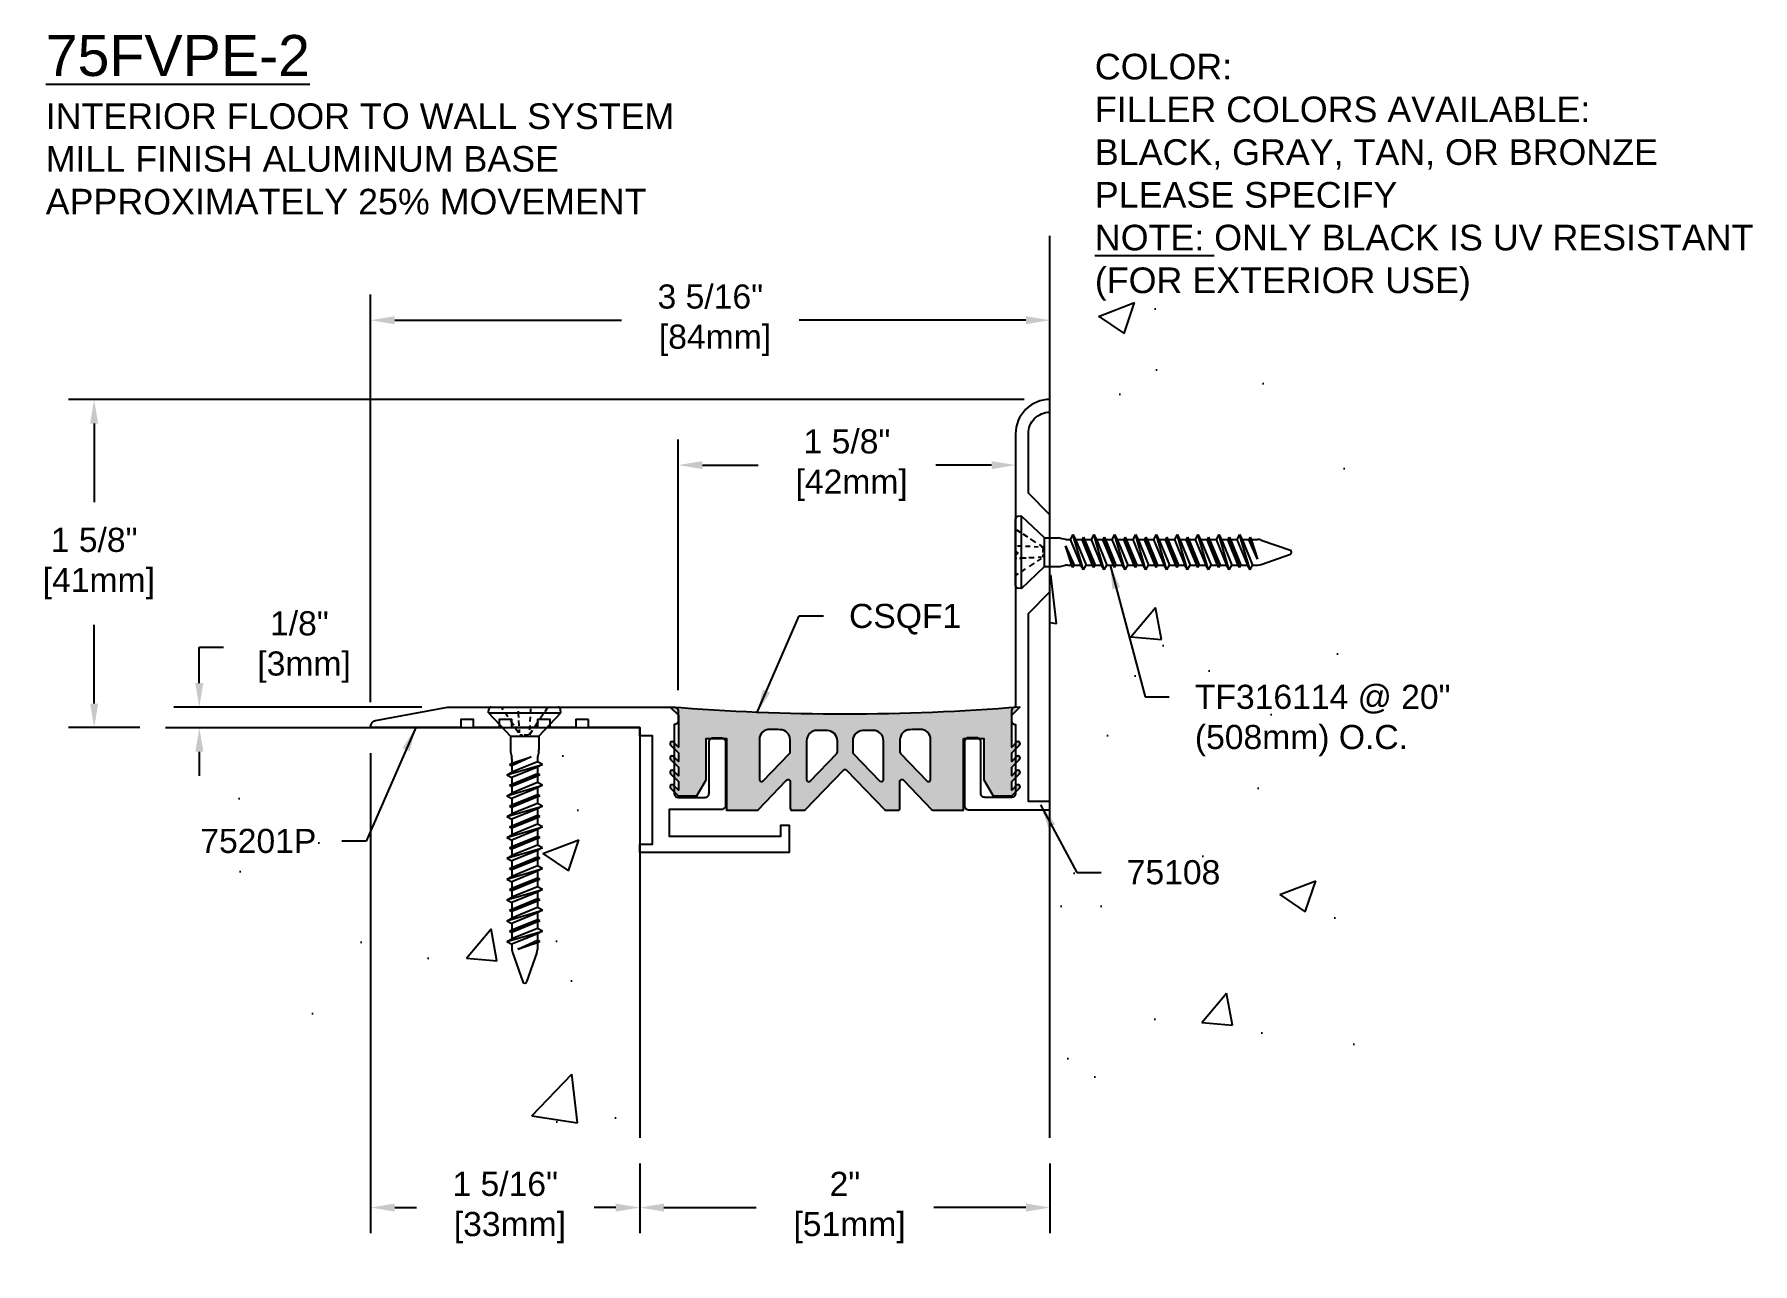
# Model space of a CAD drawing. Header units: inches. Extents: x 2.58 to 10.96, y 1.8 to 7.8.
import ezdxf

# ---------------------------------------------------------------- set-up
doc = ezdxf.new("R2010")
doc.units = ezdxf.units.IN
doc.header["$MEASUREMENT"] = 0
for name, color, linetype in [('Anchors', 4, 'Continuous'), ('Conditions', 1, 'Continuous'), ('Dimensions', 3, 'Continuous'), ('Fillers', 2, 'Continuous'), ('Metals', 7, 'Continuous'), ('Text', 2, 'Continuous')]:
    doc.layers.add(name, color=color, linetype=linetype)
doc.styles.add('arial', font='arial.ttf')
doc.dimstyles.new('ARIAL', dxfattribs={"dimtxt": 0.1175, "dimasz": 0.1175, "dimexe": 0.125, "dimexo": 0.125, "dimgap": 0.125, "dimtad": 0, "dimtih": 1, "dimtoh": 1, "dimdec": 4, "dimzin": 0, "dimdsep": 46, "dimlunit": 4, "dimtxsty": 'arial', "dimcen": 0.09, "dimadec": 0, "dimazin": 0, "dimtfac": 1, "dimtdec": 4, "dimtofl": 0, "dimtmove": 0, "dimatfit": 3, "dimfxl": 0, "dimfrac": 2, "dimtolj": 1, "dimtzin": 0, "dimarcsym": 0})

# ---------------------------------------------------------------- blocks, each defined once
blk = doc.blocks.new('75108')
blk.add_lwpolyline([(-2.9791, -4.2993, 0.414214), (-2.9991, -4.3193), (-2.9991, -4.6293, 0.414214), (-2.9791, -4.6493), (-2.5816, -4.6493), (-2.5816, -4.6093), (-2.6871, -4.6093), (-2.6871, -3.6928), (-2.5816, -3.5873), (-2.5816, -3.2113), (-2.6871, -3.1058), (-2.6871, -2.8163, -0.414214), (-2.5821, -2.7113), (-2.5816, -2.7113), (-2.5816, -2.6493), (-2.5821, -2.6493, 0.414214), (-2.7491, -2.8163), (-2.7491, -3.3893), (-2.7391, -3.3993), (-2.7491, -3.4093), (-2.7491, -4.1493), (-2.7496, -4.1493, 0.414214), (-2.7691, -4.1688), (-2.7691, -4.2143, 0.414214), (-2.7491, -4.2343), (-2.7491, -4.2343), (-2.7491, -4.5693, -0.414214), (-2.7691, -4.5893), (-2.8991, -4.5893, -0.414214), (-2.9191, -4.5693), (-2.9191, -4.3193, 0.414214), (-2.9391, -4.2993)], format="xyb", close=True)
blk = doc.blocks.new('TF316114')
for p, q in [((-0.1634, 0), (0.1634, 0)), ((-0.1042, -0.0127), (-0.1125, 0)), ((-0.1762, -0.0285), (-0.1747, -0.0103)), ((-0.1762, -0.0285), (0.1762, -0.0285)), ((-0.1762, -0.0285), (-0.0698, -0.141)), ((-0.0815, -0.0472), (-0.0915, -0.0321)), ((-0.0533, -0.0902), (-0.0691, -0.0662)), ((-0.0308, -0.0055), (-0.0311, -0.0002)), ((-0.0297, -0.0263), (-0.0301, -0.0195)), ((-0.0284, -0.051), (-0.0294, -0.0323)), ((-0.0263, -0.091), (-0.0277, -0.065)), ((0.0274, -0.0703), (0.0286, -0.0479)), ((0.0297, -0.0255), (0.0306, -0.0085)), ((0.0662, -0.0707), (0.0485, -0.0976)), ((0.0698, -0.141), (0.1762, -0.0285)), ((0.0898, -0.0346), (0.0746, -0.0579)), ((0.1095, -0.0045), (0.0979, -0.0223)), ((0.1762, -0.0285), (0.1747, -0.0103)), ((-0.0698, -0.141), (-0.0698, -0.2081)), ((-0.0698, -0.141), (0.0698, -0.141)), ((-0.0307, -0.1248), (-0.0441, -0.1044)), ((-0.0245, -0.1261), (-0.0253, -0.1097)), ((-0.024, -0.135), (-0.0107, -0.135)), ((-0.0018, -0.135), (0.0183, -0.135)), ((0.0373, -0.1147), (0.024, -0.135)), ((0.024, -0.135), (0.0245, -0.1246)), ((0.0253, -0.1104), (0.0264, -0.0896)), ((0.0698, -0.141), (0.0698, -0.2081)), ((-0.0737, -0.2796), (0.0321, -0.2431)), ((-0.0687, -0.2177), (-0.0633, -0.2437)), ((0.0321, -0.2431), (-0.0623, -0.2858)), ((-0.0623, -0.2734), (0.0321, -0.2431)), ((0.0687, -0.2177), (0.0633, -0.2437)), ((-0.0863, -0.3304), (0.0862, -0.2796)), ((-0.0863, -0.3304), (-0.0623, -0.3175)), ((-0.0863, -0.3304), (-0.0623, -0.3433)), ((-0.0737, -0.2796), (-0.0623, -0.2734)), ((-0.0737, -0.2796), (-0.0623, -0.2858)), ((-0.0737, -0.3812), (0.0737, -0.3304)), ((-0.0623, -0.2533), (-0.0623, -0.2734)), ((0.0622, -0.2667), (-0.0623, -0.3175)), ((-0.0623, -0.2858), (-0.0623, -0.3175)), ((0.0622, -0.2925), (-0.0623, -0.3433)), ((-0.0623, -0.375), (0.0622, -0.3242)), ((0.0622, -0.2925), (0.0622, -0.3242)), ((0.0737, -0.3304), (0.0622, -0.3242)), ((0.0737, -0.3304), (0.0622, -0.3365)), ((0.0622, -0.2533), (0.0622, -0.2667)), ((0.0862, -0.2796), (0.0622, -0.2667)), ((0.0862, -0.2796), (0.0622, -0.2925)), ((-0.0863, -0.4319), (0.0862, -0.3812)), ((-0.0737, -0.3812), (-0.0623, -0.375)), ((-0.0737, -0.3812), (-0.0623, -0.3873)), ((0.0622, -0.3365), (-0.0623, -0.3873)), ((-0.0623, -0.3433), (-0.0623, -0.375)), ((0.0622, -0.3682), (-0.0623, -0.419)), ((-0.0623, -0.3873), (-0.0623, -0.419)), ((0.0622, -0.3941), (-0.0623, -0.4449)), ((0.0622, -0.3365), (0.0622, -0.3682)), ((0.0862, -0.3812), (0.0622, -0.3682)), ((0.0862, -0.3812), (0.0622, -0.3941)), ((0.0622, -0.3941), (0.0622, -0.4258)), ((-0.0863, -0.4319), (-0.0623, -0.419)), ((-0.0863, -0.4319), (-0.0623, -0.4449)), ((-0.0863, -0.5335), (0.0862, -0.4827)), ((-0.0737, -0.4827), (0.0737, -0.4319)), ((-0.0737, -0.4827), (-0.0623, -0.4766)), ((-0.0737, -0.4827), (-0.0623, -0.4889)), ((-0.0623, -0.4766), (0.0622, -0.4258)), ((0.0622, -0.4381), (-0.0623, -0.4889)), ((-0.0623, -0.4449), (-0.0623, -0.4766)), ((0.0622, -0.4698), (-0.0623, -0.5206)), ((-0.0623, -0.4889), (-0.0623, -0.5206)), ((0.0622, -0.4956), (-0.0623, -0.5464)), ((0.0737, -0.4319), (0.0622, -0.4258)), ((0.0737, -0.4319), (0.0622, -0.4381)), ((0.0622, -0.4381), (0.0622, -0.4698)), ((0.0862, -0.4827), (0.0622, -0.4698)), ((0.0862, -0.4827), (0.0622, -0.4956)), ((0.0622, -0.4956), (0.0622, -0.5273)), ((-0.0863, -0.5335), (-0.0623, -0.5206)), ((-0.0863, -0.5335), (-0.0623, -0.5464)), ((-0.0863, -0.6351), (0.0862, -0.5843)), ((-0.0737, -0.5843), (0.0737, -0.5335)), ((-0.0737, -0.5843), (-0.0623, -0.5781)), ((-0.0737, -0.5843), (-0.0623, -0.5904)), ((-0.0623, -0.5781), (0.0622, -0.5273)), ((0.0622, -0.5397), (-0.0623, -0.5904)), ((-0.0623, -0.5464), (-0.0623, -0.5781)), ((0.0622, -0.5714), (-0.0623, -0.6221)), ((0.0737, -0.5335), (0.0622, -0.5273)), ((0.0737, -0.5335), (0.0622, -0.5397)), ((0.0622, -0.5397), (0.0622, -0.5714)), ((0.0862, -0.5843), (0.0622, -0.5714)), ((0.0862, -0.5843), (0.0622, -0.5972)), ((-0.0863, -0.6351), (-0.0623, -0.6221)), ((-0.0863, -0.6351), (-0.0623, -0.648)), ((-0.0737, -0.6858), (0.0737, -0.6351)), ((-0.0623, -0.5904), (-0.0623, -0.6221)), ((0.0622, -0.5972), (-0.0623, -0.648)), ((-0.0623, -0.6797), (0.0622, -0.6289)), ((0.0622, -0.6412), (-0.0623, -0.692)), ((-0.0623, -0.648), (-0.0623, -0.6797)), ((0.0622, -0.5972), (0.0622, -0.6289)), ((0.0737, -0.6351), (0.0622, -0.6289)), ((0.0737, -0.6351), (0.0622, -0.6412)), ((0.0622, -0.6412), (0.0622, -0.6729)), ((-0.0863, -0.7366), (0.0862, -0.6858)), ((-0.0863, -0.7366), (-0.0623, -0.7237)), ((-0.0863, -0.7366), (-0.0623, -0.7495)), ((-0.0737, -0.6858), (-0.0623, -0.6797)), ((-0.0737, -0.6858), (-0.0623, -0.692)), ((-0.0737, -0.7874), (0.0737, -0.7366)), ((0.0622, -0.6729), (-0.0623, -0.7237)), ((-0.0623, -0.692), (-0.0623, -0.7237)), ((0.0622, -0.6988), (-0.0623, -0.7495)), ((-0.0623, -0.7812), (0.0622, -0.7305)), ((0.0622, -0.7428), (-0.0623, -0.7936)), ((-0.0623, -0.7495), (-0.0623, -0.7812)), ((0.0862, -0.6858), (0.0622, -0.6729)), ((0.0862, -0.6858), (0.0622, -0.6988)), ((0.0622, -0.6988), (0.0622, -0.7305)), ((0.0737, -0.7366), (0.0622, -0.7305)), ((0.0737, -0.7366), (0.0622, -0.7428)), ((0.0622, -0.7428), (0.0622, -0.7745)), ((-0.0863, -0.8382), (0.0862, -0.7874)), ((-0.0863, -0.8382), (-0.0623, -0.8253)), ((-0.0737, -0.7874), (-0.0623, -0.7812)), ((-0.0737, -0.7874), (-0.0623, -0.7936)), ((0.0622, -0.7745), (-0.0623, -0.8253)), ((-0.0623, -0.7936), (-0.0623, -0.8253)), ((0.0622, -0.8003), (-0.0623, -0.8511)), ((-0.0623, -0.8828), (0.0622, -0.832)), ((0.0862, -0.7874), (0.0622, -0.7745)), ((0.0862, -0.7874), (0.0622, -0.8003)), ((0.0622, -0.8003), (0.0622, -0.832)), ((0.0737, -0.8382), (0.0622, -0.832)), ((-0.0863, -0.8382), (-0.0623, -0.8511)), ((-0.0863, -0.9397), (0.0862, -0.889)), ((-0.0737, -0.889), (0.0737, -0.8382)), ((-0.0737, -0.889), (-0.0623, -0.8828)), ((-0.0737, -0.889), (-0.0623, -0.8951)), ((0.0622, -0.8444), (-0.0623, -0.8951)), ((-0.0623, -0.8511), (-0.0623, -0.8828)), ((0.0622, -0.876), (-0.0623, -0.9268)), ((-0.0623, -0.8951), (-0.0623, -0.9268)), ((0.0622, -0.9019), (-0.0623, -0.9527)), ((0.0737, -0.8382), (0.0622, -0.8444)), ((0.0622, -0.8444), (0.0622, -0.876)), ((0.0862, -0.889), (0.0622, -0.876)), ((0.0862, -0.889), (0.0622, -0.9019)), ((0.0622, -0.9019), (0.0622, -0.9336)), ((-0.0863, -0.9397), (-0.0623, -0.9268)), ((-0.0863, -0.9397), (-0.0623, -0.9527)), ((-0.0863, -1.0413), (0.0862, -0.9905)), ((-0.0737, -0.9905), (0.0737, -0.9397)), ((-0.0737, -0.9905), (-0.0623, -0.9844)), ((-0.0737, -0.9905), (-0.0623, -0.9967)), ((-0.0623, -0.9844), (0.0622, -0.9336)), ((0.0622, -0.9459), (-0.0623, -0.9967)), ((-0.0623, -0.9527), (-0.0623, -0.9844)), ((0.0622, -0.9776), (-0.0623, -1.0284)), ((-0.0623, -0.9967), (-0.0623, -1.0284)), ((0.0622, -1.0035), (-0.0623, -1.0542)), ((0.0737, -0.9397), (0.0622, -0.9336)), ((0.0737, -0.9397), (0.0622, -0.9459)), ((0.0622, -0.9459), (0.0622, -0.9776)), ((0.0862, -0.9905), (0.0622, -0.9776)), ((0.0862, -0.9905), (0.0622, -1.0035)), ((0.0622, -1.0035), (0.0622, -1.0351)), ((-0.0863, -1.0413), (-0.0623, -1.0284)), ((-0.0863, -1.0413), (-0.0623, -1.0542)), ((-0.0737, -1.0921), (0.0737, -1.0413)), ((-0.0737, -1.0921), (-0.0623, -1.0859)), ((-0.0623, -1.0859), (0.0622, -1.0351)), ((0.0622, -1.0475), (-0.0623, -1.0983)), ((-0.0623, -1.0542), (-0.0623, -1.0859)), ((0.0622, -1.0792), (-0.0623, -1.13)), ((0.0737, -1.0413), (0.0622, -1.0351)), ((0.0737, -1.0413), (0.0622, -1.0475)), ((0.0622, -1.0475), (0.0622, -1.0792)), ((0.0862, -1.0921), (0.0622, -1.0792)), ((-0.0863, -1.1429), (0.0862, -1.0921)), ((-0.0863, -1.1429), (-0.0623, -1.13)), ((-0.0863, -1.1429), (-0.0623, -1.1558)), ((-0.0737, -1.0921), (-0.0623, -1.0983)), ((-0.0623, -1.0983), (-0.0623, -1.13)), ((0.0622, -1.105), (-0.0623, -1.1558)), ((-0.0623, -1.1558), (-0.0623, -1.1817)), ((-0.0335, -1.1798), (0.0622, -1.1367)), ((-0.0335, -1.1798), (0.0737, -1.1429)), ((0.0622, -1.149), (-0.0335, -1.1798)), ((0.0862, -1.0921), (0.0622, -1.105)), ((0.0622, -1.105), (0.0622, -1.1367)), ((0.0737, -1.1429), (0.0622, -1.1367)), ((0.0737, -1.1429), (0.0622, -1.149)), ((0.0622, -1.149), (0.0622, -1.1817)), ((-0.0596, -1.197), (-0.0096, -1.3398)), ((0.0596, -1.197), (0.0096, -1.3398))]:
    blk.add_line(p, q)
for centre, radius, start, end in [((-0.1634, -0.0113), 0.0112, 90, 175), ((0.1634, -0.0113), 0.0112, 5, 90), ((-0.0233, -0.2081), 0.0465, 180, 191.9357), ((-0.1088, -0.2533), 0.0465, 0, 11.9357), ((0.1087, -0.2533), 0.0465, 168.0643, 180), ((0.0233, -0.2081), 0.0465, 348.0643, 0), ((-0.0158, -1.1817), 0.0465, 180, 199.30575), ((0.0158, -1.1817), 0.0465, 340.69425, 0), ((0, -1.3354), 0.0106, 204.10008, 335.89992)]:
    blk.add_arc(centre, radius, start, end)
blk = doc.blocks.new('*D3')
at = {"layer": 'Defpoints', "color": 0}
for p in [(5.5329, 2.4156), (7.5329, 2.4156), (5.5329, 2.0755)]:
    blk.add_point(p, dxfattribs=at)
at = {"layer": 'Dimensions', "color": 0, "lineweight": -2}
for p, q in [((5.5329, 2.2906), (5.5329, 1.9505)), ((7.5329, 2.2906), (7.5329, 1.9505)), ((5.6504, 2.0755), (6.0995, 2.0755)), ((7.4154, 2.0755), (6.9662, 2.0755))]:
    blk.add_line(p, q, dxfattribs=at)
at = {"layer": 'Dimensions', "color": 0}
for points in [[(5.6504, 2.0951), (5.6504, 2.056), (5.5329, 2.0755)], [(7.4154, 2.0951), (7.4154, 2.056), (7.5329, 2.0755)]]:
    blk.add_solid(points, dxfattribs=at)
at = {"layer": 'Dimensions', "color": 0, "insert": (6.5329, 2.0755), "char_height": 0.1175, "attachment_point": 5, "style": 'arial'}
blk.add_mtext('\\A1;2"\\P [51mm]', dxfattribs=at)
blk = doc.blocks.new('*D4')
at = {"layer": 'Defpoints', "color": 0}
for p in [(7.5324, 6.0156), (2.8721, 4.4156), (3.2204, 4.4156)]:
    blk.add_point(p, dxfattribs=at)
at = {"layer": 'Dimensions', "color": 0, "lineweight": -2}
for p, q in [((7.4074, 6.0156), (2.7471, 6.0156)), ((2.8721, 5.8981), (2.8721, 5.5148)), ((2.8721, 4.5331), (2.8721, 4.9164)), ((3.0954, 4.4156), (2.7471, 4.4156))]:
    blk.add_line(p, q, dxfattribs=at)
at = {"layer": 'Dimensions', "color": 0}
for points in [[(2.8525, 5.8981), (2.8917, 5.8981), (2.8721, 6.0156)], [(2.8525, 4.5331), (2.8917, 4.5331), (2.8721, 4.4156)]]:
    blk.add_solid(points, dxfattribs=at)
at = {"layer": 'Dimensions', "color": 0, "insert": (2.8721, 5.2156), "char_height": 0.1175, "attachment_point": 5, "style": 'arial'}
blk.add_mtext('\\A1;1 5/8"\\P [41mm]', dxfattribs=at)
blk = doc.blocks.new('*D5')
at = {"layer": 'Defpoints', "color": 0}
for p in [(3.3849, 4.5156), (4.5954, 4.5156), (3.2204, 4.4156)]:
    blk.add_point(p, dxfattribs=at)
at = {"layer": 'Dimensions', "color": 0, "lineweight": -2}
for p, q in [((3.3849, 4.6331), (3.3849, 4.8085)), ((3.3849, 4.8085), (3.5024, 4.8085)), ((4.4704, 4.5156), (3.2599, 4.5156)), ((3.3454, 4.4156), (3.5099, 4.4156)), ((3.3849, 4.2981), (3.3849, 4.1806))]:
    blk.add_line(p, q, dxfattribs=at)
at = {"layer": 'Dimensions', "color": 0}
for points in [[(3.3653, 4.6331), (3.4045, 4.6331), (3.3849, 4.5156)], [(3.3653, 4.2981), (3.4045, 4.2981), (3.3849, 4.4156)]]:
    blk.add_solid(points, dxfattribs=at)
at = {"layer": 'Dimensions', "color": 0, "insert": (3.8729, 4.8085), "char_height": 0.1175, "attachment_point": 5, "style": 'arial'}
blk.add_mtext('\\A1;1/8"\\P [3mm]', dxfattribs=at)
blk = doc.blocks.new('*D6')
at = {"layer": 'Defpoints', "color": 0}
for p in [(7.5329, 6.402), (7.5329, 6.0156), (4.2204, 4.4156)]:
    blk.add_point(p, dxfattribs=at)
at = {"layer": 'Dimensions', "color": 0, "lineweight": -2}
for p, q in [((4.2204, 4.5406), (4.2204, 6.527)), ((7.5329, 6.1406), (7.5329, 6.527)), ((4.3379, 6.402), (5.4433, 6.402)), ((7.4154, 6.402), (6.3099, 6.402))]:
    blk.add_line(p, q, dxfattribs=at)
at = {"layer": 'Dimensions', "color": 0}
for points in [[(4.3379, 6.4216), (4.3379, 6.3824), (4.2204, 6.402)], [(7.4154, 6.4216), (7.4154, 6.3824), (7.5329, 6.402)]]:
    blk.add_solid(points, dxfattribs=at)
at = {"layer": 'Dimensions', "color": 0, "insert": (5.8766, 6.402), "char_height": 0.1175, "attachment_point": 5, "style": 'arial'}
blk.add_mtext('\\A1;3 5/16"\\P [84mm]', dxfattribs=at)
blk = doc.blocks.new('*D7')
at = {"layer": 'Defpoints', "color": 0}
for p in [(4.2204, 4.4156), (5.5329, 2.4156), (4.2204, 2.0755)]:
    blk.add_point(p, dxfattribs=at)
at = {"layer": 'Dimensions', "color": 0, "lineweight": -2}
for p, q in [((4.2204, 4.2906), (4.2204, 1.9505)), ((5.5329, 2.2906), (5.5329, 1.9505)), ((4.3379, 2.0755), (4.4433, 2.0755)), ((5.4154, 2.0755), (5.3099, 2.0755))]:
    blk.add_line(p, q, dxfattribs=at)
at = {"layer": 'Dimensions', "color": 0}
for points in [[(4.3379, 2.0951), (4.3379, 2.056), (4.2204, 2.0755)], [(5.4154, 2.0951), (5.4154, 2.056), (5.5329, 2.0755)]]:
    blk.add_solid(points, dxfattribs=at)
at = {"layer": 'Dimensions', "color": 0, "insert": (4.8766, 2.0755), "char_height": 0.1175, "attachment_point": 5, "style": 'arial'}
blk.add_mtext('\\A1;1 5/16"\\P [33mm]', dxfattribs=at)
blk = doc.blocks.new('*D8')
at = {"layer": 'Defpoints', "color": 0}
for p in [(7.3654, 5.8486), (7.3654, 5.6956), (5.7204, 4.4726)]:
    blk.add_point(p, dxfattribs=at)
at = {"layer": 'Dimensions', "color": 0, "lineweight": -2}
for p, q in [((5.7204, 4.5976), (5.7204, 5.8206)), ((7.3654, 5.7236), (7.3654, 5.5706)), ((5.8379, 5.6956), (6.1095, 5.6956)), ((7.2479, 5.6956), (6.9762, 5.6956))]:
    blk.add_line(p, q, dxfattribs=at)
at = {"layer": 'Dimensions', "color": 0}
for points in [[(5.8379, 5.7152), (5.8379, 5.676), (5.7204, 5.6956)], [(7.2479, 5.7152), (7.2479, 5.676), (7.3654, 5.6956)]]:
    blk.add_solid(points, dxfattribs=at)
at = {"layer": 'Dimensions', "color": 0, "insert": (6.5429, 5.6956), "char_height": 0.1175, "attachment_point": 5, "style": 'arial'}
blk.add_mtext('\\A1;1 5/8"\\P [42mm]', dxfattribs=at)
blk = doc.blocks.new('75201p')
blk.add_lwpolyline([(-0.0315, -0.0033), (-0.0935, -0.0033), (-0.0935, -0.0433), (-0.2185, -0.0433), (-0.2185, -0.0033), (-0.2805, -0.0033), (-0.2805, -0.0433), (-0.4055, -0.0433), (-0.4055, -0.0033), (-0.4675, -0.0033), (-0.4675, -0.0433), (-0.5925, -0.0433), (-0.5925, -0.0033), (-0.6545, -0.0033), (-0.6545, -0.0433), (-1.094, -0.0433), (-1.094, -0.0379, -0.361139), (-1.0699, -0.0089), (-0.719, 0.0567), (0.386, 0.0567, -0.414214), (0.406, 0.0367), (0.406, -0.0093, -0.414214), (0.387, -0.0283), (0.386, -0.0283), (0.386, -0.3633, 0.414214), (0.406, -0.3833), (0.536, -0.3833, 0.414214), (0.556, -0.3633), (0.556, -0.1133, -0.414214), (0.576, -0.0933), (0.616, -0.0933, -0.414214), (0.636, -0.1133), (0.636, -0.4233, -0.414214), (0.616, -0.4433), (0.361, -0.4433), (0.361, -0.5723), (0.9067, -0.5723), (0.9067, -0.5193), (0.9467, -0.5193), (0.9467, -0.6523), (0.2185, -0.6523), (0.2185, -0.6123), (0.281, -0.6123), (0.281, -0.0833), (0.2185, -0.0833), (0.2185, -0.0433), (-0.0315, -0.0433)], format="xyb", close=True)
blk = doc.blocks.new('CSQF1')
h = blk.add_hatch(color=256)
h.paths.add_polyline_path([(0.8125, -0.0053), (0.8525, 0.0347, -0.040662), (-0.8525, 0.0347), (-0.8125, -0.0053), (-0.8125, -0.0485), (-0.8125, -0.1602), (-0.8363, -0.1364, 0.414214), (-0.8504, -0.1364, 0.414214), (-0.8504, -0.1506), (-0.8125, -0.1885), (-0.8125, -0.2302), (-0.8363, -0.2064, 0.414214), (-0.8504, -0.2064, 0.414214), (-0.8504, -0.2206), (-0.8125, -0.2585), (-0.8125, -0.3002), (-0.8363, -0.2764, 0.414214), (-0.8504, -0.2764, 0.414214), (-0.8504, -0.2906), (-0.8125, -0.3285), (-0.8125, -0.3702), (-0.8363, -0.3464, 0.414214), (-0.8504, -0.3464, 0.414214), (-0.8504, -0.3606), (-0.8154, -0.3956, 0.198912), (-0.8084, -0.3985), (-0.7225, -0.3985), (-0.6775, -0.3206), (-0.6775, -0.1185), (-0.5775, -0.1185), (-0.5775, -0.4685), (-0.4312, -0.4685, 0.203452), (-0.424, -0.4655), (-0.2847, -0.3212, -0.674509), (-0.2675, -0.3281), (-0.2675, -0.4585, 0.414214), (-0.2575, -0.4685), (-0.2012, -0.4685, 0.203452), (-0.194, -0.4655), (-0.0072, -0.272, -0.424475), (0.0072, -0.272), (0.194, -0.4655, 0.203452), (0.2012, -0.4685), (0.2575, -0.4685, 0.414214), (0.2675, -0.4585), (0.2675, -0.3281, -0.674509), (0.2847, -0.3212), (0.424, -0.4655, 0.203452), (0.4312, -0.4685), (0.4975, -0.4685), (0.5775, -0.4685), (0.5775, -0.1185), (0.6775, -0.1185), (0.6775, -0.3206), (0.7225, -0.3985), (0.8084, -0.3985, 0.198912), (0.8154, -0.3956), (0.8504, -0.3606, 0.414214), (0.8504, -0.3464, 0.414214), (0.8363, -0.3464), (0.8125, -0.3702), (0.8125, -0.3285), (0.8504, -0.2906, 0.414214), (0.8504, -0.2764, 0.414214), (0.8363, -0.2764), (0.8125, -0.3002), (0.8125, -0.2585), (0.8504, -0.2206, 0.414214), (0.8504, -0.2064, 0.414214), (0.8363, -0.2064), (0.8125, -0.2302), (0.8125, -0.1885), (0.8504, -0.1506, 0.414214), (0.8504, -0.1364, 0.414214), (0.8363, -0.1364), (0.8125, -0.1602), (0.8125, -0.0485)])
h.paths.add_polyline_path([(-0.2675, -0.1253), (-0.2675, -0.1841, -0.19438), (-0.2703, -0.1911), (-0.4003, -0.3257, -0.674509), (-0.4175, -0.3188), (-0.4175, -0.1236, -0.424378), (-0.3658, -0.0737, 0.001177), (-0.316, -0.0753, -0.405491)], flags=16)
h.paths.add_polyline_path([(-0.1369, -0.0791, 0.001176), (-0.0871, -0.0796, -0.411805), (-0.0375, -0.1296), (-0.0375, -0.1841, -0.19438), (-0.0403, -0.1911), (-0.1703, -0.3257, -0.674509), (-0.1875, -0.3188), (-0.1875, -0.1291, -0.418007)], flags=16)
h.paths.add_polyline_path([(0.0871, -0.0796, 0.001176), (0.1369, -0.0791, -0.418007), (0.1875, -0.1291), (0.1875, -0.3188, -0.674509), (0.1703, -0.3257), (0.0403, -0.1911, -0.19438), (0.0375, -0.1841), (0.0375, -0.1296, -0.411805)], flags=16)
h.paths.add_polyline_path([(0.316, -0.0753, 0.001177), (0.3658, -0.0737, -0.424378), (0.4175, -0.1236), (0.4175, -0.3188, -0.674509), (0.4003, -0.3257), (0.2703, -0.1911, -0.19438), (0.2675, -0.1841), (0.2675, -0.1253, -0.405491)], flags=16)
for points in [[(0.5775, -0.1185), (0.6775, -0.1185), (0.6775, -0.3206), (0.7225, -0.3985), (0.8084, -0.3985, 0.198912), (0.8154, -0.3956), (0.8504, -0.3606, 0.414214), (0.8504, -0.3464, 0.414214), (0.8363, -0.3464), (0.8125, -0.3702), (0.8125, -0.3285), (0.8504, -0.2906, 0.414214), (0.8504, -0.2764, 0.414214), (0.8363, -0.2764), (0.8125, -0.3002), (0.8125, -0.2585), (0.8504, -0.2206, 0.414214), (0.8504, -0.2064, 0.414214), (0.8363, -0.2064), (0.8125, -0.2302), (0.8125, -0.1885), (0.8504, -0.1506, 0.414214), (0.8504, -0.1364, 0.414214), (0.8363, -0.1364), (0.8125, -0.1602), (0.8125, -0.0485), (0.8125, -0.0053), (0.8525, 0.0347, -0.040662), (-0.8525, 0.0347), (-0.8125, -0.0053), (-0.8125, -0.0485), (-0.8125, -0.1602), (-0.8363, -0.1364, 0.414214), (-0.8504, -0.1364, 0.414214), (-0.8504, -0.1506), (-0.8125, -0.1885), (-0.8125, -0.2302), (-0.8363, -0.2064, 0.414214), (-0.8504, -0.2064, 0.414214), (-0.8504, -0.2206), (-0.8125, -0.2585), (-0.8125, -0.3002), (-0.8363, -0.2764, 0.414214), (-0.8504, -0.2764, 0.414214), (-0.8504, -0.2906), (-0.8125, -0.3285), (-0.8125, -0.3702), (-0.8363, -0.3464, 0.414214), (-0.8504, -0.3464, 0.414214), (-0.8504, -0.3606), (-0.8154, -0.3956, 0.198912), (-0.8084, -0.3985), (-0.7225, -0.3985), (-0.6775, -0.3206), (-0.6775, -0.1185), (-0.5775, -0.1185), (-0.5775, -0.4685), (-0.4312, -0.4685, 0.203452), (-0.424, -0.4655), (-0.2847, -0.3212, -0.674509), (-0.2675, -0.3281), (-0.2675, -0.4585, 0.414214), (-0.2575, -0.4685), (-0.2012, -0.4685, 0.203452), (-0.194, -0.4655), (-0.0072, -0.272, -0.424475), (0.0072, -0.272), (0.194, -0.4655, 0.203452), (0.2012, -0.4685), (0.2575, -0.4685, 0.414214), (0.2675, -0.4585), (0.2675, -0.3281, -0.674509), (0.2847, -0.3212), (0.424, -0.4655, 0.203452), (0.4312, -0.4685), (0.4975, -0.4685), (0.5775, -0.4685)], [(-0.2675, -0.1253, 0.405491), (-0.316, -0.0753, -0.001177), (-0.3658, -0.0737, 0.424378), (-0.4175, -0.1236), (-0.4175, -0.3188, 0.674509), (-0.4003, -0.3257), (-0.2703, -0.1911, 0.19438), (-0.2675, -0.1841)], [(-0.0375, -0.1296, 0.411805), (-0.0871, -0.0796, -0.001176), (-0.1369, -0.0791, 0.418007), (-0.1875, -0.1291), (-0.1875, -0.3188, 0.674509), (-0.1703, -0.3257), (-0.0403, -0.1911, 0.19438), (-0.0375, -0.1841)], [(0.1875, -0.1291, 0.418007), (0.1369, -0.0791, -0.001176), (0.0871, -0.0796, 0.411805), (0.0375, -0.1296), (0.0375, -0.1841, 0.19438), (0.0403, -0.1911), (0.1703, -0.3257, 0.674509), (0.1875, -0.3188)], [(0.4175, -0.1236, 0.424378), (0.3658, -0.0737, -0.001177), (0.316, -0.0753, 0.405491), (0.2675, -0.1253), (0.2675, -0.1841, 0.19438), (0.2703, -0.1911), (0.4003, -0.3257, 0.674509), (0.4175, -0.3188)]]:
    blk.add_lwpolyline(points, format="xyb", close=True)

msp = doc.modelspace()

# ---------------------------------------------------------------- hatches: boundary and pattern name
at = {"layer": 'Conditions'}
h = msp.add_hatch(dxfattribs=at)
h.set_pattern_fill('AR-CONC', color=256, scale=0.25, style=0)
h.paths.add_polyline_path([(9.01849, 6.63713), (7.53285, 6.63713), (7.53285, 5.34036), (7.57345, 5.34036, -0.0521265), (7.58307, 5.33936), (7.60904, 5.33387, 0.0521265), (7.61865, 5.33286), (7.63202, 5.33286), (7.64495, 5.35686), (7.65787, 5.33286), (7.68957, 5.33286), (7.69573, 5.34431), (7.70189, 5.33286), (7.73359, 5.33286), (7.74651, 5.35686), (7.75944, 5.33286), (7.79113, 5.33286), (7.79729, 5.34431), (7.80346, 5.33286), (7.83515, 5.33286), (7.84807, 5.35686), (7.861, 5.33286), (7.89269, 5.33286), (7.89885, 5.34431), (7.90502, 5.33286), (7.93671, 5.33286), (7.94964, 5.35686), (7.96256, 5.33286), (7.99425, 5.33286), (8.00042, 5.34431), (8.00658, 5.33286), (8.03827, 5.33286), (8.0512, 5.35686), (8.06412, 5.33286), (8.09582, 5.33286), (8.10198, 5.34431), (8.10814, 5.33286), (8.13984, 5.33286), (8.15276, 5.35686), (8.16569, 5.33286), (8.19738, 5.33286), (8.20354, 5.34431), (8.20971, 5.33286), (8.2414, 5.33286), (8.25432, 5.35686), (8.26725, 5.33286), (8.29894, 5.33286), (8.3051, 5.34431), (8.31127, 5.33286), (8.34296, 5.33286), (8.35589, 5.35686), (8.36881, 5.33286), (8.4005, 5.33286), (8.40667, 5.34431), (8.41283, 5.33286), (8.44452, 5.33286), (8.45745, 5.35686), (8.47037, 5.33286), (8.50207, 5.33286), (8.50823, 5.34431), (8.51439, 5.33286), (8.54702, 5.33286, -0.084437), (8.56239, 5.33025), (8.70344, 5.28084, -0.7741233), (8.70344, 5.26039), (8.56239, 5.21098, -0.084437), (8.54702, 5.20836), (8.52115, 5.20836), (8.50823, 5.18436), (8.4953, 5.20836), (8.46361, 5.20836), (8.45745, 5.19692), (8.45129, 5.20836), (8.41959, 5.20836), (8.40667, 5.18436), (8.39374, 5.20836), (8.36205, 5.20836), (8.35589, 5.19692), (8.34972, 5.20836), (8.31803, 5.20836), (8.3051, 5.18436), (8.29218, 5.20836), (8.26049, 5.20836), (8.25432, 5.19692), (8.24816, 5.20836), (8.21647, 5.20836), (8.20354, 5.18436), (8.19062, 5.20836), (8.15892, 5.20836), (8.15276, 5.19692), (8.1466, 5.20836), (8.1149, 5.20836), (8.10198, 5.18436), (8.08905, 5.20836), (8.05736, 5.20836), (8.0512, 5.19692), (8.04504, 5.20836), (8.01334, 5.20836), (8.00042, 5.18436), (7.98749, 5.20836), (7.9558, 5.20836), (7.94964, 5.19692), (7.94347, 5.20836), (7.91178, 5.20836), (7.89885, 5.18436), (7.88593, 5.20836), (7.85424, 5.20836), (7.84807, 5.19692), (7.84191, 5.20836), (7.81022, 5.20836), (7.79729, 5.18436), (7.78437, 5.20836), (7.75267, 5.20836), (7.74651, 5.19692), (7.74035, 5.20836), (7.70865, 5.20836), (7.69573, 5.18436), (7.6828, 5.20836), (7.65111, 5.20836), (7.64495, 5.19692), (7.63879, 5.20836), (7.61865, 5.20836, 0.0521265), (7.60904, 5.20736), (7.58307, 5.20187, -0.0521265), (7.57345, 5.20086), (7.53285, 5.20086), (7.53285, 2.41561), (9.01849, 2.41561)])
h.paths.add_polyline_path([(5.53285, 4.41561), (5.07992, 4.41561), (5.0411, 4.37461), (5.0411, 4.30752, -0.0521265), (5.0401, 4.2979), (5.03461, 4.27193, 0.0521265), (5.0336, 4.26231), (5.0336, 4.24894), (5.0576, 4.23602), (5.0336, 4.22309), (5.0336, 4.1914), (5.04505, 4.18524), (5.0336, 4.17907), (5.0336, 4.14738), (5.0576, 4.13445), (5.0336, 4.12153), (5.0336, 4.08984), (5.04505, 4.08367), (5.0336, 4.07751), (5.0336, 4.04582), (5.0576, 4.03289), (5.0336, 4.01997), (5.0336, 3.98827), (5.04505, 3.98211), (5.0336, 3.97595), (5.0336, 3.94425), (5.0576, 3.93133), (5.0336, 3.9184), (5.0336, 3.88671), (5.04505, 3.88055), (5.0336, 3.87439), (5.0336, 3.84269), (5.0576, 3.82977), (5.0336, 3.81684), (5.0336, 3.78515), (5.04505, 3.77899), (5.0336, 3.77282), (5.0336, 3.74113), (5.0576, 3.7282), (5.0336, 3.71528), (5.0336, 3.68359), (5.04505, 3.67742), (5.0336, 3.67126), (5.0336, 3.63957), (5.0576, 3.62664), (5.0336, 3.61372), (5.0336, 3.58202), (5.04505, 3.57586), (5.0336, 3.5697), (5.0336, 3.538), (5.0576, 3.52508), (5.0336, 3.51215), (5.0336, 3.48046), (5.04505, 3.4743), (5.0336, 3.46814), (5.0336, 3.43644), (5.0576, 3.42352), (5.0336, 3.41059), (5.0336, 3.3789), (5.04505, 3.37274), (5.0336, 3.36657), (5.0336, 3.33395, -0.084437), (5.03099, 3.31858), (4.98158, 3.17753, -0.7741233), (4.96113, 3.17753), (4.91172, 3.31858, -0.084437), (4.9091, 3.33395), (4.9091, 3.35981), (4.8851, 3.37274), (4.9091, 3.38566), (4.9091, 3.41735), (4.89766, 3.42352), (4.9091, 3.42968), (4.9091, 3.46137), (4.8851, 3.4743), (4.9091, 3.48722), (4.9091, 3.51892), (4.89766, 3.52508), (4.9091, 3.53124), (4.9091, 3.56294), (4.8851, 3.57586), (4.9091, 3.58879), (4.9091, 3.62048), (4.89766, 3.62664), (4.9091, 3.63281), (4.9091, 3.6645), (4.8851, 3.67742), (4.9091, 3.69035), (4.9091, 3.72204), (4.89766, 3.7282), (4.9091, 3.73437), (4.9091, 3.76606), (4.8851, 3.77899), (4.9091, 3.79191), (4.9091, 3.8236), (4.89766, 3.82977), (4.9091, 3.83593), (4.9091, 3.86762), (4.8851, 3.88055), (4.9091, 3.89347), (4.9091, 3.92517), (4.89766, 3.93133), (4.9091, 3.93749), (4.9091, 3.96919), (4.8851, 3.98211), (4.9091, 3.99504), (4.9091, 4.02673), (4.89766, 4.03289), (4.9091, 4.03906), (4.9091, 4.07075), (4.8851, 4.08367), (4.9091, 4.0966), (4.9091, 4.12829), (4.89766, 4.13445), (4.9091, 4.14062), (4.9091, 4.17231), (4.8851, 4.18524), (4.9091, 4.19816), (4.9091, 4.22985), (4.89766, 4.23602), (4.9091, 4.24218), (4.9091, 4.26231, 0.0521265), (4.9081, 4.27193), (4.90261, 4.2979, -0.0521265), (4.9016, 4.30752), (4.9016, 4.37461), (4.86279, 4.41561), (3.22035, 4.41561), (3.22035, 2.41561), (5.53285, 2.41561)])
h.paths.add_polyline_path([(8.82993, 4.63206), (10.35831, 4.63206), (10.35831, 4.22278), (8.82993, 4.22278)], flags=9)
h.paths.add_polyline_path([(3.15776, 3.85138), (3.76754, 3.85138), (3.76754, 3.67264), (3.15776, 3.67264)], flags=9)

# ---------------------------------------------------------------- linework, layer by layer
for points in [[(7.53285, 2.41561), (7.53285, 6.8131)], [(3.22035, 4.41561), (5.53285, 4.41561), (5.53285, 2.41561)]]:
    msp.add_lwpolyline(points, dxfattribs=at)

# ---------------------------------------------------------------- block references
at = {"layer": 'Anchors', "rotation": 90}
msp.add_blockref('TF316114', (7.36535, 5.27061), dxfattribs=at)
at = {"layer": 'Anchors'}
msp.add_blockref('TF316114', (4.97135, 4.51561), dxfattribs=at)
at = {"layer": 'Fillers'}
msp.add_blockref('CSQF1', (6.53355, 4.48095), dxfattribs=at)
at = {"layer": 'Metals'}
for name, p in [('75108', (10.11446, 8.66491)), ('75201p', (5.31434, 4.45896))]:
    msp.add_blockref(name, p, dxfattribs=at)

# ---------------------------------------------------------------- texts
at = {"layer": 'Text', "attachment_point": 1, "style": 'arial'}
for s, insert, char_height, width in [('{\\L75FVPE-2\\P\\H0.625x;\\lINTERIOR FLOOR TO WALL SYSTEM\\PMILL FINISH ALUMINUM BASE\\PAPPROXIMATELY 25% MOVEMENT}', (2.63575, 7.79289), 0.2, 3.8125), ('COLOR:{\\L                       \\~ \\P}FILLER COLORS AVAILABLE:\\PBLACK, GRAY, TAN, OR BRONZE\\PPLEASE SPECIFY\\P{\\LNOTE:} ONLY BLACK IS UV RESISTANT (FOR EXTERIOR USE)', (7.75165, 7.70117), 0.125, 3.3087866)]:
    msp.add_mtext(s, dxfattribs=dict(at, insert=insert, char_height=char_height, width=width))
at = {"layer": 'Text', "char_height": 0.1175, "style": 'arial'}
for s, insert, attachment_point in [('CSQF1', (6.55298, 5.01911), 1), ('TF316114 @ 20"\\P(508mm) O.C.', (8.23924, 4.6246), 1), ('75201P', (3.95555, 3.80289), 9), ('\\A1;75108', (7.9071, 3.65027), 7)]:
    msp.add_mtext(s, dxfattribs=dict(at, insert=insert, attachment_point=attachment_point))

# ---------------------------------------------------------------- dimensions: what is measured, and where the dimension line sits
at = {"layer": 'Dimensions'}
for base, p1, p2, picture, middle in [((7.53285, 6.40198), (4.22035, 4.41561), (7.53285, 6.01561), '*D6', (5.8766, 6.40198)), ((7.36535, 5.69559), (5.72035, 4.47261), (7.36535, 5.84861), '*D8', (6.54285, 5.69559)), ((4.22035, 2.07554), (5.53285, 2.41561), (4.22035, 4.41561), '*D7', (4.8766, 2.07554)), ((5.53285, 2.07554), (7.53285, 2.41561), (5.53285, 2.41561), '*D3', (6.53285, 2.07554))]:
    dim = msp.add_linear_dim(base=base, p1=p1, p2=p2, dimstyle='ARIAL', override={"dimpost": '\\X'}, dxfattribs=at)
    dim.commit()
    dim.dimension.update_dxf_attribs({"geometry": picture, "text_midpoint": middle, "dimtype": 160})
for base, p1, p2, picture, middle in [((2.87212, 4.41561), (7.53235, 6.01561), (3.22035, 4.41561), '*D4', (2.87212, 5.21561)), ((3.3849, 4.51561), (3.22035, 4.41561), (4.59535, 4.51561), '*D5', (3.87286, 4.80847))]:
    dim = msp.add_linear_dim(base=base, p1=p1, p2=p2, angle=90, dimstyle='ARIAL', override={"dimpost": '\\X'}, dxfattribs=at)
    dim.commit()
    dim.dimension.update_dxf_attribs({"geometry": picture, "text_midpoint": middle, "dimtype": 160})

# ---------------------------------------------------------------- leaders
at = {"layer": 'Text', "annotation_type": 0, "has_hookline": 1}
for points, hookline_direction, text_width in [([(7.82606, 5.20836), (7.99674, 4.56585), (8.11424, 4.56585)], 0, 1.23543), ([(6.10374, 4.48582), (6.31048, 4.96036), (6.42798, 4.96036)], 0, 0.50895), ([(4.4401, 4.41561), (4.19805, 3.86164), (4.08055, 3.86164)], 1, 0.55103), ([(7.4867, 4.03876), (7.6646, 3.70902), (7.7821, 3.70902)], 0, 0.44147)]:
    msp.add_leader(points, dimstyle='ARIAL', dxfattribs=dict(at, hookline_direction=hookline_direction, text_width=text_width))

doc.saveas('drawing.dxf')
